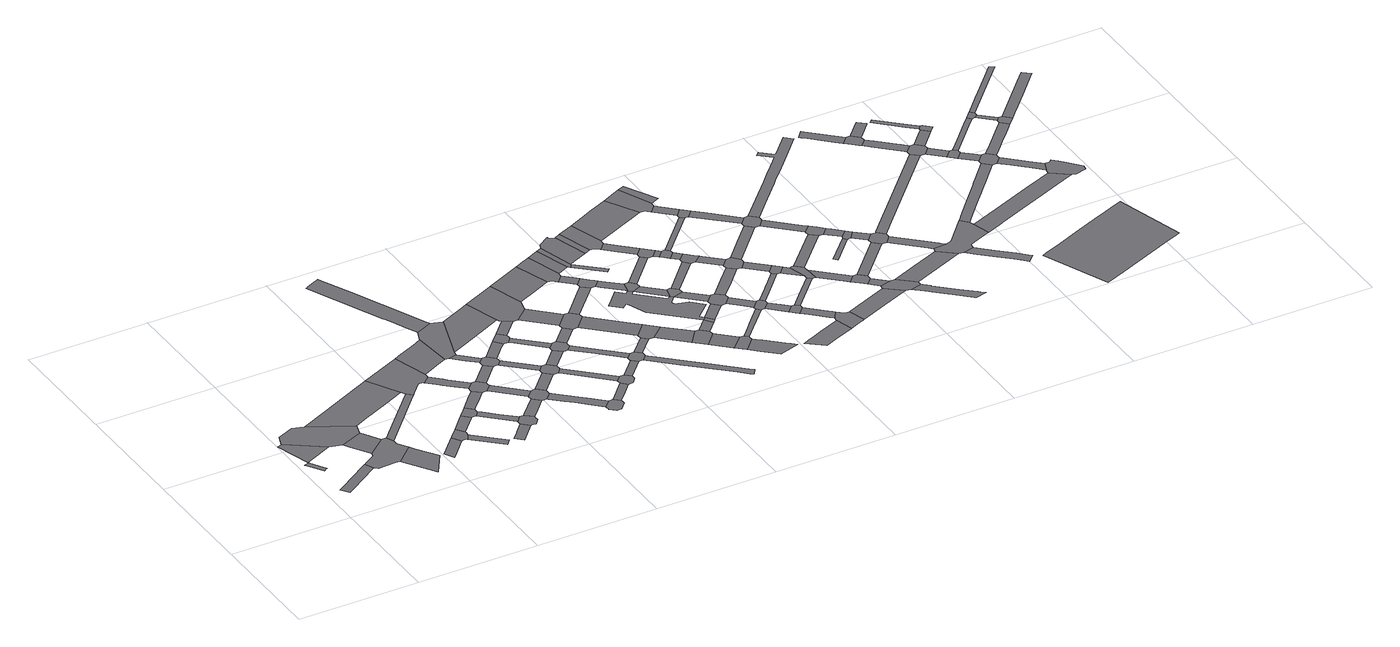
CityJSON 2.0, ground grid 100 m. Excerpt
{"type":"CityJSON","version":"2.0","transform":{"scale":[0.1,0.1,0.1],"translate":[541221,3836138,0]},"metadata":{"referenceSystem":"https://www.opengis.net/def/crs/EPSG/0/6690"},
"CityObjects":{
"road1":{"type":"Road","attributes":{"RoadStructureAttribute.sectionType":"1"},"geometry":[{"type":"MultiSurface","lod":"1","boundaries":[[[0,1,2,3,4,5,6,7,8,9,10]]]}]},
"road2":{"type":"Road","attributes":{"RoadStructureAttribute.sectionType":"1"},"geometry":[{"type":"MultiSurface","lod":"1","boundaries":[[[11,12,13,14,15,16,17,18,19,20]]]}]},
"road3":{"type":"Road","geometry":[{"type":"MultiSurface","lod":"1","boundaries":[[[21,22,23,9,24,25,26,27,28]]]}]},
"road4":{"type":"Road","geometry":[{"type":"MultiSurface","lod":"1","boundaries":[[[29,30,21,28,31,32,33,34,35]]]}]},
"road5":{"type":"Road","attributes":{"RoadStructureAttribute.sectionType":"1"},"geometry":[{"type":"MultiSurface","lod":"1","boundaries":[[[32,31,36,37,38,39]]]}]},
"road6":{"type":"Road","geometry":[{"type":"MultiSurface","lod":"1","boundaries":[[[39,38,40,41,42,43,11,20,44,45,46,47,48,49,50,51,52]]]}]},
"road7":{"type":"Road","attributes":{"RoadStructureAttribute.sectionType":"1"},"geometry":[{"type":"MultiSurface","lod":"1","boundaries":[[[53,48,47,54,55]]]}]},
"road8":{"type":"Road","attributes":{"RoadStructureAttribute.sectionType":"1"},"geometry":[{"type":"MultiSurface","lod":"1","boundaries":[[[56,57,58,59,35,34,60,61,62]]]}]},
"road9":{"type":"Road","attributes":{"RoadStructureAttribute.sectionType":"1"},"geometry":[{"type":"MultiSurface","lod":"1","boundaries":[[[63,64,65,66,67,68]]]}]},
"road10":{"type":"Road","attributes":{"RoadStructureAttribute.sectionType":"1"},"geometry":[{"type":"MultiSurface","lod":"1","boundaries":[[[69,70,71,72,52,51,73,74,75]]]}]},
"road11":{"type":"Road","geometry":[{"type":"MultiSurface","lod":"1","boundaries":[[[76,77,63,68,78,79,80,81,82,83]]]}]},
"road12":{"type":"Road","attributes":{"RoadStructureAttribute.sectionType":"1"},"geometry":[{"type":"MultiSurface","lod":"1","boundaries":[[[84,80,79,85,86,87]]]}]},
"road13":{"type":"Road","attributes":{"RoadStructureAttribute.sectionType":"1"},"geometry":[{"type":"MultiSurface","lod":"1","boundaries":[[[88,89,76,83,90,91]]]}]},
"road14":{"type":"Road","geometry":[{"type":"MultiSurface","lod":"1","boundaries":[[[92,56,62,93,94,69,75,95,96,97,98,99,100,101]]]}]},
"road15":{"type":"Road","geometry":[{"type":"MultiSurface","lod":"1","boundaries":[[[102,103,88,91,104,105,106,107,108,109]]]}]},
"road16":{"type":"Road","attributes":{"RoadStructureAttribute.sectionType":"1"},"geometry":[{"type":"MultiSurface","lod":"1","boundaries":[[[110,111,112,113,114,115,116]]]}]},
"road17":{"type":"Road","attributes":{"RoadStructureAttribute.sectionType":"1"},"geometry":[{"type":"MultiSurface","lod":"1","boundaries":[[[117,118,119,106,105,120,121,122,123,124]]]}]},
"road18":{"type":"Road","attributes":{"RoadStructureAttribute.sectionType":"1"},"geometry":[{"type":"MultiSurface","lod":"1","boundaries":[[[125,126,127,128,102,109,129,130,131]]]}]},
"road19":{"type":"Road","attributes":{"RoadStructureAttribute.sectionType":"1"},"geometry":[{"type":"MultiSurface","lod":"1","boundaries":[[[132,133,99,98,134,135,136,137,138,139]]]}]},
"road20":{"type":"Road","geometry":[{"type":"MultiSurface","lod":"1","boundaries":[[[140,124,123,110,116,141,142,143,144,145,146]]]}]},
"road21":{"type":"Road","attributes":{"RoadStructureAttribute.sectionType":"1"},"geometry":[{"type":"MultiSurface","lod":"1","boundaries":[[[147,148,149,150,151,92,101,152,153,154,155]]]}]},
"road22":{"type":"Road","geometry":[{"type":"MultiSurface","lod":"1","boundaries":[[[156,139,138,157,125,131,158,159,160,161]]]}]},
"road23":{"type":"Road","attributes":{"RoadStructureAttribute.sectionType":"1"},"geometry":[{"type":"MultiSurface","lod":"1","boundaries":[[[162,163,146,145,164,165]]]}]},
"road24":{"type":"Road","attributes":{"RoadStructureAttribute.sectionType":"1"},"geometry":[{"type":"MultiSurface","lod":"1","boundaries":[[[166,159,158,167,168,169]]]}]},
"road25":{"type":"Road","attributes":{"RoadStructureAttribute.sectionType":"1"},"geometry":[{"type":"MultiSurface","lod":"1","boundaries":[[[170,156,161,171]]]}]},
"road26":{"type":"Road","attributes":{"RoadStructureAttribute.sectionType":"1"},"geometry":[{"type":"MultiSurface","lod":"1","boundaries":[[[172,173,174,175,176,177]]]}]},
"road27":{"type":"Road","geometry":[{"type":"MultiSurface","lod":"1","boundaries":[[[178,179,169,168,180,162,165,181,182,183,184,185]]]}]},
"road28":{"type":"Road","attributes":{"RoadStructureAttribute.sectionType":"1"},"geometry":[{"type":"MultiSurface","lod":"1","boundaries":[[[186,187,188,189,190,191,192,193,194,195,196,197,198,199,200,201,202,203,204,205,206,207,208,209,210,211]]]}]},
"road29":{"type":"Road","geometry":[{"type":"MultiSurface","lod":"1","boundaries":[[[212,211,210,147,155,174,173,213,214]]]}]},
"road30":{"type":"Road","geometry":[{"type":"MultiSurface","lod":"1","boundaries":[[[215,216,177,176,217,170,171,218,219,220,221,222]]]}]},
"road31":{"type":"Road","attributes":{"RoadStructureAttribute.sectionType":"1"},"geometry":[{"type":"MultiSurface","lod":"1","boundaries":[[[223,224,225,226,227,183,182,228,229,230,231,232,233,234]]]}]},
"road32":{"type":"Road","attributes":{"RoadStructureAttribute.sectionType":"1"},"geometry":[{"type":"MultiSurface","lod":"1","boundaries":[[[235,178,185,236]]]}]},
"road33":{"type":"Road","attributes":{"RoadStructureAttribute.sectionType":"1"},"geometry":[{"type":"MultiSurface","lod":"1","boundaries":[[[237,220,219,238,239,240]]]}]},
"road34":{"type":"Road","attributes":{"RoadStructureAttribute.sectionType":"1"},"geometry":[{"type":"MultiSurface","lod":"1","boundaries":[[[241,242,215,222,243,244,245]]]}]},
"road35":{"type":"Road","geometry":[{"type":"MultiSurface","lod":"1","boundaries":[[[246,247,248,234,233,249,250,251,252,253,254,255,256,257]]]}]},
"road36":{"type":"Road","attributes":{"RoadStructureAttribute.sectionType":"1"},"geometry":[{"type":"MultiSurface","lod":"1","boundaries":[[[258,259,214,213,260,261,262]]]}]},
"road37":{"type":"Road","geometry":[{"type":"MultiSurface","lod":"1","boundaries":[[[263,264,240,239,235,236,265,266,267,268,269]]]}]},
"road38":{"type":"Road","geometry":[{"type":"MultiSurface","lod":"1","boundaries":[[[270,271,241,245,272,273,274,275]]]}]},
"road39":{"type":"Road","attributes":{"RoadStructureAttribute.sectionType":"1"},"geometry":[{"type":"MultiSurface","lod":"1","boundaries":[[[276,263,269,277]]]}]},
"road40":{"type":"Road","attributes":{"RoadStructureAttribute.sectionType":"1"},"geometry":[{"type":"MultiSurface","lod":"1","boundaries":[[[278,279,280,281,246,257,282,283,284]]]}]},
"road41":{"type":"Road","attributes":{"RoadStructureAttribute.sectionType":"1"},"geometry":[{"type":"MultiSurface","lod":"1","boundaries":[[[285,286,267,266,287,288,289,290]]]}]},
"road42":{"type":"Road","attributes":{"RoadStructureAttribute.sectionType":"1"},"geometry":[{"type":"MultiSurface","lod":"1","boundaries":[[[291,273,272,292,293,294,295]]]}]},
"road43":{"type":"Road","attributes":{"RoadStructureAttribute.sectionType":"1"},"geometry":[{"type":"MultiSurface","lod":"1","boundaries":[[[296,270,275,297,298]]]}]},
"road44":{"type":"Road","geometry":[{"type":"MultiSurface","lod":"1","boundaries":[[[299,300,295,294,301,276,277,302,303,304,305,306]]]}]},
"road45":{"type":"Road","geometry":[{"type":"MultiSurface","lod":"1","boundaries":[[[307,308,290,289,278,284,309,310,311,312,313,314]]]}]},
"road46":{"type":"Road","geometry":[{"type":"MultiSurface","lod":"1","boundaries":[[[315,316,258,262,317,296,298,318,319,320,321,322]]]}]},
"road47":{"type":"Road","attributes":{"RoadStructureAttribute.sectionType":"1"},"geometry":[{"type":"MultiSurface","lod":"1","boundaries":[[[323,299,306,324]]]}]},
"road48":{"type":"Road","attributes":{"RoadStructureAttribute.sectionType":"1"},"geometry":[{"type":"MultiSurface","lod":"1","boundaries":[[[325,326,304,303,327,328,329,330]]]}]},
"road49":{"type":"Road","attributes":{"RoadStructureAttribute.sectionType":"1"},"geometry":[{"type":"MultiSurface","lod":"1","boundaries":[[[331,307,314,332]]]}]},
"road50":{"type":"Road","attributes":{"RoadStructureAttribute.sectionType":"1"},"geometry":[{"type":"MultiSurface","lod":"1","boundaries":[[[319,318,333,334,335]]]}]},
"road51":{"type":"Road","geometry":[{"type":"MultiSurface","lod":"1","boundaries":[[[336,330,329,337,331,332,338,339,340,341,342,343,344]]]}]},
"road52":{"type":"Road","geometry":[{"type":"MultiSurface","lod":"1","boundaries":[[[335,334,323,324,345,346,347,348]]]}]},
"road53":{"type":"Road","attributes":{"RoadStructureAttribute.sectionType":"1"},"geometry":[{"type":"MultiSurface","lod":"1","boundaries":[[[349,315,322,350,351]]]}]},
"road54":{"type":"Road","attributes":{"RoadStructureAttribute.sectionType":"1"},"geometry":[{"type":"MultiSurface","lod":"1","boundaries":[[[352,344,343,353]]]}]},
"road55":{"type":"Road","attributes":{"RoadStructureAttribute.sectionType":"1"},"geometry":[{"type":"MultiSurface","lod":"1","boundaries":[[[354,346,345,355,356,357]]]}]},
"road56":{"type":"Road","attributes":{"RoadStructureAttribute.sectionType":"1"},"geometry":[{"type":"MultiSurface","lod":"1","boundaries":[[[358,359,360,361,362,363,364,365,341,340,366,367,368,369,370,371,372]]]}]},
"road57":{"type":"Road","attributes":{"RoadStructureAttribute.sectionType":"1"},"geometry":[{"type":"MultiSurface","lod":"1","boundaries":[[[373,374,375,348,347,376,377,378]]]}]},
"road58":{"type":"Road","geometry":[{"type":"MultiSurface","lod":"1","boundaries":[[[357,356,352,353,379,380]]]}]},
"road59":{"type":"Road","geometry":[{"type":"MultiSurface","lod":"1","boundaries":[[[381,382,349,351,383,384,385,386,387,388,389]]]}]},
"road60":{"type":"Road","attributes":{"RoadStructureAttribute.sectionType":"1"},"geometry":[{"type":"MultiSurface","lod":"1","boundaries":[[[390,387,386,391,392,393]]]}]},
"road61":{"type":"Road","attributes":{"RoadStructureAttribute.sectionType":"1"},"geometry":[{"type":"MultiSurface","lod":"1","boundaries":[[[380,379,394,395]]]}]},
"road62":{"type":"Road","attributes":{"RoadStructureAttribute.sectionType":"1"},"geometry":[{"type":"MultiSurface","lod":"1","boundaries":[[[396,381,389,397,398]]]}]},
"road63":{"type":"Road","geometry":[{"type":"MultiSurface","lod":"1","boundaries":[[[399,400,393,392,401,373,378,402,403]]]}]},
"road64":{"type":"Road","geometry":[{"type":"MultiSurface","lod":"1","boundaries":[[[395,394,404,405,406,407]]]}]},
"road65":{"type":"Road","geometry":[{"type":"MultiSurface","lod":"1","boundaries":[[[408,396,398,409,410]]]}]},
"road66":{"type":"Road","attributes":{"RoadStructureAttribute.sectionType":"1"},"geometry":[{"type":"MultiSurface","lod":"1","boundaries":[[[411,403,402,412,413,414,415]]]}]},
"road67":{"type":"Road","attributes":{"RoadStructureAttribute.sectionType":"1"},"geometry":[{"type":"MultiSurface","lod":"1","boundaries":[[[416,405,404,417,418,419,420]]]}]},
"road68":{"type":"Road","geometry":[{"type":"MultiSurface","lod":"1","boundaries":[[[421,422,423,424,425,426,427,428,429,430,431,432,433,434,435,436,437,438,439,440,441,442,443,444,445,446,447,414]]]}]},
"road69":{"type":"Road","geometry":[{"type":"MultiSurface","lod":"1","boundaries":[[[448,449,410,409]]]}]},
"road70":{"type":"Road","attributes":{"RoadStructureAttribute.sectionType":"1"},"geometry":[{"type":"MultiSurface","lod":"1","boundaries":[[[431,407,406,450]]]}]},
"road71":{"type":"Road","geometry":[{"type":"MultiSurface","lod":"1","boundaries":[[[451,452,453,415,414,447,454,455]]]}]},
"road72":{"type":"Road","geometry":[{"type":"MultiSurface","lod":"1","boundaries":[[[456,457,458,459,408,410,460,461,462]]]}]},
"road73":{"type":"Road","geometry":[{"type":"MultiSurface","lod":"1","boundaries":[[[420,419,463,464,465,466,467,468]]]}]},
"road74":{"type":"Road","attributes":{"RoadStructureAttribute.sectionType":"1"},"geometry":[{"type":"MultiSurface","lod":"1","boundaries":[[[454,447,469,441,470]]]}]},
"road75":{"type":"Road","geometry":[{"type":"MultiSurface","lod":"1","boundaries":[[[432,431,450,471,472]]]}]},
"road76":{"type":"Road","attributes":{"RoadStructureAttribute.sectionType":"1"},"geometry":[{"type":"MultiSurface","lod":"1","boundaries":[[[473,462,461,474]]]}]},
"road77":{"type":"Road","attributes":{"RoadStructureAttribute.sectionType":"1"},"geometry":[{"type":"MultiSurface","lod":"1","boundaries":[[[475,476,477,478,464,463,479,480,481]]]}]},
"road78":{"type":"Road","geometry":[{"type":"MultiSurface","lod":"1","boundaries":[[[482,483,470,441,440,484,485]]]}]},
"road79":{"type":"Road","attributes":{"RoadStructureAttribute.sectionType":"1"},"geometry":[{"type":"MultiSurface","lod":"1","boundaries":[[[486,432,472,487]]]}]},
"road80":{"type":"Road","attributes":{"RoadStructureAttribute.sectionType":"1"},"geometry":[{"type":"MultiSurface","lod":"1","boundaries":[[[488,451,455,489,490]]]}]},
"road81":{"type":"Road","attributes":{"RoadStructureAttribute.sectionType":"1"},"geometry":[{"type":"MultiSurface","lod":"1","boundaries":[[[484,440,491,492]]]}]},
"road82":{"type":"Road","geometry":[{"type":"MultiSurface","lod":"1","boundaries":[[[493,473,474,494,495,496,497,498,499,500]]]}]},
"road83":{"type":"Road","attributes":{"RoadStructureAttribute.sectionType":"1"},"geometry":[{"type":"MultiSurface","lod":"1","boundaries":[[[501,502,503,504,468,467,505,506,507]]]}]},
"road84":{"type":"Road","attributes":{"RoadStructureAttribute.sectionType":"1"},"geometry":[{"type":"MultiSurface","lod":"1","boundaries":[[[508,509,498,497,510,511,512,513,514]]]}]},
"road85":{"type":"Road","geometry":[{"type":"MultiSurface","lod":"1","boundaries":[[[515,516,492,491,486,487,517,518,519,520]]]}]},
"road86":{"type":"Road","attributes":{"RoadStructureAttribute.sectionType":"1"},"geometry":[{"type":"MultiSurface","lod":"1","boundaries":[[[521,482,485,522]]]}]},
"road87":{"type":"Road","attributes":{"RoadStructureAttribute.sectionType":"1"},"geometry":[{"type":"MultiSurface","lod":"1","boundaries":[[[519,518,523,524,525]]]}]},
"road88":{"type":"Road","geometry":[{"type":"MultiSurface","lod":"1","boundaries":[[[514,513,526,488,490,527,528,529]]]}]},
"road89":{"type":"Road","attributes":{"RoadStructureAttribute.sectionType":"1"},"geometry":[{"type":"MultiSurface","lod":"1","boundaries":[[[529,528,530,531,532]]]}]},
"road90":{"type":"Road","geometry":[{"type":"MultiSurface","lod":"1","boundaries":[[[533,534,525,524,501,507,535,536,537,538]]]}]},
"road91":{"type":"Road","geometry":[{"type":"MultiSurface","lod":"1","boundaries":[[[539,532,531,540,541,542,543]]]}]},
"road92":{"type":"Road","attributes":{"RoadStructureAttribute.sectionType":"1"},"geometry":[{"type":"MultiSurface","lod":"1","boundaries":[[[544,545,546,547,548,549,550,551,552,553]]]}]},
"road93":{"type":"Road","attributes":{"RoadStructureAttribute.sectionType":"1"},"geometry":[{"type":"MultiSurface","lod":"1","boundaries":[[[554,555,556,557,493,500,558,559,560]]]}]},
"road94":{"type":"Road","attributes":{"RoadStructureAttribute.sectionType":"1"},"geometry":[{"type":"MultiSurface","lod":"1","boundaries":[[[542,541,561,562]]]}]},
"road95":{"type":"Road","attributes":{"RoadStructureAttribute.sectionType":"1"},"geometry":[{"type":"MultiSurface","lod":"1","boundaries":[[[563,564,515,520,565,566]]]}]},
"road96":{"type":"Road","attributes":{"RoadStructureAttribute.sectionType":"1"},"geometry":[{"type":"MultiSurface","lod":"1","boundaries":[[[567,537,536,568,569]]]}]},
"road97":{"type":"Road","geometry":[{"type":"MultiSurface","lod":"1","boundaries":[[[570,571,572,573,562,561,574,575,521,522,576,577,578]]]}]},
"road98":{"type":"Road","geometry":[{"type":"MultiSurface","lod":"1","boundaries":[[[579,580,569,568,581,582,583,584,585]]]}]},
"road99":{"type":"Road","attributes":{"RoadStructureAttribute.sectionType":"1"},"geometry":[{"type":"MultiSurface","lod":"1","boundaries":[[[586,578,577,587,588,589]]]}]},
"road100":{"type":"Road","attributes":{"RoadStructureAttribute.sectionType":"1"},"geometry":[{"type":"MultiSurface","lod":"1","boundaries":[[[590,591,592,593,533,538,594,595,596]]]}]},
"road101":{"type":"Road","attributes":{"RoadStructureAttribute.sectionType":"1"},"geometry":[{"type":"MultiSurface","lod":"1","boundaries":[[[597,598,584,583,599,600,601,602,603,604]]]}]},
"road102":{"type":"Road","attributes":{"RoadStructureAttribute.sectionType":"1"},"geometry":[{"type":"MultiSurface","lod":"1","boundaries":[[[605,539,543,606]]]}]},
"road103":{"type":"Road","geometry":[{"type":"MultiSurface","lod":"1","boundaries":[[[607,608,609,610,589,588,563,566,611,612,613,614,615]]]}]},
"road104":{"type":"Road","geometry":[{"type":"MultiSurface","lod":"1","boundaries":[[[616,617,618,619,604,603,544,553,620,621,622,623]]]}]},
"road105":{"type":"Road","geometry":[{"type":"MultiSurface","lod":"1","boundaries":[[[624,625,554,560,626,627,628,629,630,631]]]}]},
"road106":{"type":"Road","attributes":{"RoadStructureAttribute.sectionType":"1"},"geometry":[{"type":"MultiSurface","lod":"1","boundaries":[[[632,633,634,579,585,635,636]]]}]},
"road107":{"type":"Road","attributes":{"RoadStructureAttribute.sectionType":"1"},"geometry":[{"type":"MultiSurface","lod":"1","boundaries":[[[614,613,637,638]]]}]},
"road108":{"type":"Road","geometry":[{"type":"MultiSurface","lod":"1","boundaries":[[[638,637,590,596,639,640,641]]]}]},
"road109":{"type":"Road","attributes":{"RoadStructureAttribute.sectionType":"1"},"geometry":[{"type":"MultiSurface","lod":"1","boundaries":[[[642,629,628,643,644]]]}]},
"road110":{"type":"Road","attributes":{"RoadStructureAttribute.sectionType":"1"},"geometry":[{"type":"MultiSurface","lod":"1","boundaries":[[[645,624,631,646]]]}]},
"road111":{"type":"Road","attributes":{"RoadStructureAttribute.sectionType":"1"},"geometry":[{"type":"MultiSurface","lod":"1","boundaries":[[[641,640,647,648,649]]]}]},
"road112":{"type":"Road","geometry":[{"type":"MultiSurface","lod":"1","boundaries":[[[644,643,605,606,650,651,652,653]]]}]},
"road113":{"type":"Road","attributes":{"RoadStructureAttribute.sectionType":"1"},"geometry":[{"type":"MultiSurface","lod":"1","boundaries":[[[654,655,656,607,615,657]]]}]},
"road114":{"type":"Road","geometry":[{"type":"MultiSurface","lod":"1","boundaries":[[[658,659,649,648,660,632,636,661,662,663,664]]]}]},
"road115":{"type":"Road","attributes":{"RoadStructureAttribute.sectionType":"1"},"geometry":[{"type":"MultiSurface","lod":"1","boundaries":[[[665,666,667,623,622,668,669,670,671]]]}]},
"road116":{"type":"Road","attributes":{"RoadStructureAttribute.sectionType":"1"},"geometry":[{"type":"MultiSurface","lod":"1","boundaries":[[[672,653,652,673,674,675]]]}]},
"road117":{"type":"Road","attributes":{"RoadStructureAttribute.sectionType":"1"},"geometry":[{"type":"MultiSurface","lod":"1","boundaries":[[[676,662,661,677,678,679]]]}]},
"road118":{"type":"Road","geometry":[{"type":"MultiSurface","lod":"1","boundaries":[[[680,681,682,679,678,683,684,685,686]]]}]},
"road119":{"type":"Road","attributes":{"RoadStructureAttribute.sectionType":"1"},"geometry":[{"type":"MultiSurface","lod":"1","boundaries":[[[687,658,664,688,689]]]}]},
"road120":{"type":"Road","geometry":[{"type":"MultiSurface","lod":"1","boundaries":[[[690,691,692,675,674,654,657,693,694,695,696]]]}]},
"road121":{"type":"Road","attributes":{"RoadStructureAttribute.sectionType":"1"},"geometry":[{"type":"MultiSurface","lod":"1","boundaries":[[[697,685,684,698,699]]]}]},
"road122":{"type":"Road","attributes":{"RoadStructureAttribute.sectionType":"1"},"geometry":[{"type":"MultiSurface","lod":"1","boundaries":[[[700,695,694,701,702]]]}]},
"road123":{"type":"Road","geometry":[{"type":"MultiSurface","lod":"1","boundaries":[[[699,698,665,671,703,704,705,706]]]}]},
"road124":{"type":"Road","attributes":{"RoadStructureAttribute.sectionType":"1"},"geometry":[{"type":"MultiSurface","lod":"1","boundaries":[[[707,708,709,710,711]]]}]},
"road125":{"type":"Road","attributes":{"RoadStructureAttribute.sectionType":"1"},"geometry":[{"type":"MultiSurface","lod":"1","boundaries":[[[712,680,686,713]]]}]},
"road126":{"type":"Road","geometry":[{"type":"MultiSurface","lod":"1","boundaries":[[[714,702,701,715,687,689,716,717,718]]]}]},
"road127":{"type":"Road","attributes":{"RoadStructureAttribute.sectionType":"1"},"geometry":[{"type":"MultiSurface","lod":"1","boundaries":[[[719,718,717,720,721]]]}]},
"road128":{"type":"Road","attributes":{"RoadStructureAttribute.sectionType":"1"},"geometry":[{"type":"MultiSurface","lod":"1","boundaries":[[[722,723,724,725,726,727,704,703,728,729,730,731,732,733,734,735,736,737]]]}]},
"road129":{"type":"Road","geometry":[{"type":"MultiSurface","lod":"1","boundaries":[[[721,720,707,711,738,739,740]]]}]},
"road130":{"type":"Road","attributes":{"RoadStructureAttribute.sectionType":"1"},"geometry":[{"type":"MultiSurface","lod":"1","boundaries":[[[740,739,741,742]]]}]},
"road131":{"type":"Road","attributes":{"RoadStructureAttribute.sectionType":"1"},"geometry":[{"type":"MultiSurface","lod":"1","boundaries":[[[743,744,706,705,745]]]}]},
"road132":{"type":"Road","geometry":[{"type":"MultiSurface","lod":"1","boundaries":[[[746,747,742,741,712,713,748,749,750,751,752]]]}]},
"road133":{"type":"Road","geometry":[{"type":"MultiSurface","lod":"1","boundaries":[[[753,754,755,756,757,758,759,760,761,762,763,764,765,690,696,766,767,768,769,770,771,772]]]}]},
"road134":{"type":"Road","attributes":{"RoadStructureAttribute.sectionType":"1"},"geometry":[{"type":"MultiSurface","lod":"1","boundaries":[[[773,774,775,751,750,776,777,778,779]]]}]},
"road135":{"type":"Road","geometry":[{"type":"MultiSurface","lod":"1","boundaries":[[[780,781,782,779,778,743,745,783,784,785,786,787,788,789,790,791]]]}]},
"road136":{"type":"Road","attributes":{"RoadStructureAttribute.sectionType":"1"},"geometry":[{"type":"MultiSurface","lod":"1","boundaries":[[[792,793,794,795,784,783,796,797,798,799,800,801,802]]]}]},
"road137":{"type":"Road","attributes":{"RoadStructureAttribute.sectionType":"1"},"geometry":[{"type":"MultiSurface","lod":"1","boundaries":[[[803,804,805,806,807,746,752,808,809,810,811]]]}]},
"road138":{"type":"Road","attributes":{"RoadStructureAttribute.sectionType":"1"},"geometry":[{"type":"MultiSurface","lod":"1","boundaries":[[[812,813,814,815,816,817,818,819,820]]]}]},
"road139":{"type":"Road","geometry":[{"type":"MultiSurface","lod":"1","boundaries":[[[821,822,820,819,823,824,825,826,827,828,829]]]}]},
"road140":{"type":"Road","attributes":{"RoadStructureAttribute.sectionType":"1"},"geometry":[{"type":"MultiSurface","lod":"1","boundaries":[[[830,831,832,833,834,835,836,780,791,837,838,839,840,841,842,843]]]}]},
"road141":{"type":"Road","attributes":{"RoadStructureAttribute.sectionType":"1"},"geometry":[{"type":"MultiSurface","lod":"1","boundaries":[[[844,845,846,847,827,826,848,849,850,851,852]]]}]},
"road142":{"type":"Road","attributes":{"RoadStructureAttribute.sectionType":"1"},"geometry":[{"type":"MultiSurface","lod":"1","boundaries":[[[853,854,821,829,855,856,857]]]}]},
"road143":{"type":"Road","geometry":[{"type":"MultiSurface","lod":"1","boundaries":[[[858,852,851,859,803,811,860,861,862,863]]]}]},
"road144":{"type":"Road","attributes":{"RoadStructureAttribute.sectionType":"1"},"geometry":[{"type":"MultiSurface","lod":"1","boundaries":[[[864,865,866,867,868,869,790,789,870,871,872,873,874,875,876]]]}]},
"road145":{"type":"Road","geometry":[{"type":"MultiSurface","lod":"1","boundaries":[[[877,878,879,880,881,882,883,884,885,886,887,888,889,890,891,892]]]}]},
"road146":{"type":"Road","attributes":{"RoadStructureAttribute.sectionType":"1"},"geometry":[{"type":"MultiSurface","lod":"1","boundaries":[[[893,862,861,894,895,896]]]}]},
"road147":{"type":"Road","attributes":{"RoadStructureAttribute.sectionType":"1"},"geometry":[{"type":"MultiSurface","lod":"1","boundaries":[[[897,898,899,900,901,902]]]}]},
"road148":{"type":"Road","geometry":[{"type":"MultiSurface","lod":"1","boundaries":[[[903,896,895,904,905,906,907,908]]]}]},
"road149":{"type":"Road","attributes":{"RoadStructureAttribute.sectionType":"1"},"geometry":[{"type":"MultiSurface","lod":"1","boundaries":[[[909,910,911,912,858,863,913,914]]]}]},
"road150":{"type":"Road","attributes":{"RoadStructureAttribute.sectionType":"1"},"geometry":[{"type":"MultiSurface","lod":"1","boundaries":[[[905,904,915,916]]]}]},
"road151":{"type":"Road","geometry":[{"type":"MultiSurface","lod":"1","boundaries":[[[902,901,909,914,917,918]]]}]},
"road152":{"type":"Road","geometry":[{"type":"MultiSurface","lod":"1","boundaries":[[[919,916,915,830,843,920,921,922,923,924]]]}]},
"road153":{"type":"Road","attributes":{"RoadStructureAttribute.sectionType":"1"},"geometry":[{"type":"MultiSurface","lod":"1","boundaries":[[[925,926,927,908,907,928,929]]]}]},
"road154":{"type":"Road","attributes":{"RoadStructureAttribute.sectionType":"1"},"geometry":[{"type":"MultiSurface","lod":"1","boundaries":[[[930,931,932,922,921,933,934,935,936,937]]]}]},
"road155":{"type":"Road","attributes":{"RoadStructureAttribute.sectionType":"1"},"geometry":[{"type":"MultiSurface","lod":"1","boundaries":[[[938,939,940,941,942,943,919,924,944,945,946,947,948,949,950]]]}]},
"road156":{"type":"Road","geometry":[{"type":"MultiSurface","lod":"1","boundaries":[[[951,952,937,936,864,876,953,954,955,956,957]]]}]},
"road157":{"type":"Road","geometry":[{"type":"MultiSurface","lod":"1","boundaries":[[[958,925,929,959,960,961]]]}]},
"road158":{"type":"Road","attributes":{"RoadStructureAttribute.sectionType":"1"},"geometry":[{"type":"MultiSurface","lod":"1","boundaries":[[[960,959,962,963]]]}]},
"road159":{"type":"Road","geometry":[{"type":"MultiSurface","lod":"1","boundaries":[[[963,962,938,950,964,965,966]]]}]},
"road160":{"type":"Road","attributes":{"RoadStructureAttribute.sectionType":"1"},"geometry":[{"type":"MultiSurface","lod":"1","boundaries":[[[967,968,969,970,971,958,961,972,973]]]}]},
"road161":{"type":"Road","attributes":{"RoadStructureAttribute.sectionType":"1"},"geometry":[{"type":"MultiSurface","lod":"1","boundaries":[[[974,975,976,966,965,977,978,979,980,981,982,983]]]}]}
},
"vertices":[
[61,772,0],[64,769,0],[64,768,0],[85,735,0],[140,646,0],[146,636,0],[163,647,0],[180,657,0],[121,752,0],[99,787,0],[58,773,0],
[443,565,0],[415,548,0],[285,465,0],[166,388,0],[121,359,0],[164,292,0],[187,306,0],[210,321,0],[458,481,0],[477,493,0],
[44,1099,0],[43,1098,0],[6,1081,0],[99,790,0],[99,792,0],[99,794,0],[167,825,0],[330,900,0],
[218,1252,0],[81,1190,0],[433,872,0],[619,951,0],[626,975,0],[646,1045,0],[312,1220,0],
[442,858,0],[460,830,0],[560,671,0],[715,800,0],
[553,641,0],[551,635,0],[455,574,0],[447,568,0],[504,472,0],[638,479,0],[653,478,0],[689,475,0],[836,613,0],[819,640,0],[782,698,0],[785,738,0],[754,795,0],
[864,570,0],[860,213,0],[975,400,0],
[998,1535,0],[945,1512,0],[876,1481,0],[520,1316,0],[740,1089,0],[999,1208,0],[1146,1277,0],
[1166,561,0],[1016,400,0],[1057,322,0],[1058,323,0],[1067,333,0],[1215,494,0],
[1170,1242,0],[1155,1227,0],[802,846,0],[758,799,0],[846,805,0],[1198,1186,0],[1213,1202,0],
[1246,648,0],[1177,573,0],[1254,496,0],[1262,489,0],[1294,542,0],[1295,553,0],[1296,574,0],[1295,582,0],
[1303,534,0],[1483,288,0],[1484,287,0],[1522,333,0],
[1370,784,0],[1362,775,0],[1422,722,0],[1429,730,0],
[1335,1689,0],[1147,1275,0],[1164,1251,0],[1232,1223,0],[1315,1312,0],[1354,1310,0],[1359,1305,0],[1420,1358,0],[1421,1370,0],[1423,1399,0],
[1447,867,0],[1422,840,0],[1466,731,0],[1469,731,0],[1506,775,0],[1504,776,0],[1505,813,0],[1505,814,0],
[1697,479,0],[1617,391,0],[1614,387,0],[1563,331,0],[1622,278,0],[1676,338,0],[1755,423,0],
[1723,578,0],[1625,669,0],[1532,754,0],[1533,671,0],[1633,577,0],[1696,519,0],[1698,517,0],[1737,566,0],
[1602,1036,0],[1530,958,0],[1517,943,0],[1509,935,0],[1531,841,0],[1576,889,0],[1662,982,0],
[1527,1256,0],[1502,1280,0],[1406,1260,0],[1447,1222,0],[1460,1210,0],[1528,1146,0],[1602,1076,0],[1657,1135,0],
[1740,566,0],[1775,424,0],[1798,424,0],[1839,469,0],[1837,503,0],[1837,511,0],[1776,565,0],
[1618,1822,0],[1580,1804,0],[1567,1797,0],[1522,1775,0],[1374,1707,0],[1462,1417,0],[1525,1447,0],[1576,1471,0],[1643,1502,0],
[1696,1137,0],[1602,1041,0],[1703,983,0],[1757,1041,0],[1755,1073,0],[1754,1081,0],
[1930,730,0],[1789,579,0],[1900,580,0],[1989,675,0],
[1765,1035,0],[1710,977,0],[1929,770,0],[1984,827,0],
[1846,1299,0],[1906,1246,0],
[1808,1456,0],[1747,1514,0],[1679,1496,0],[1768,1413,0],[1846,1339,0],[1887,1383,0],
[2023,830,0],[1985,826,0],[1929,768,0],[2009,675,0],[2029,676,0],[2083,733,0],[2082,765,0],[2082,774,0],
[1784,1987,0],[1783,1989,0],[1671,2235,0],[1661,2257,0],[1557,2488,0],[1524,2555,0],[1514,2575,0],[1373,2884,0],[1369,2891,0],[1357,2885,0],[1347,2880,0],[1346,2883,0],[1258,2843,0],[1260,2839,0],[1235,2827,0],[1462,2330,0],[1517,2209,0],[1524,2197,0],[1525,2194,0],[1546,2151,0],[1575,2088,0],[1620,1987,0],[1639,1943,0],[1648,1924,0],[1653,1913,0],[1788,1979,0],
[1852,1955,0],[1753,1552,0],[1884,1943,0],
[1926,1383,0],[1897,1383,0],[1846,1328,0],[1933,1246,0],[1946,1246,0],[1986,1289,0],[1985,1301,0],[1983,1329,0],
[2330,504,0],[2311,522,0],[2290,541,0],[2244,583,0],[2094,723,0],[2040,665,0],[2128,582,0],[2185,530,0],[2257,463,0],[2277,444,0],[2354,371,0],[2410,430,0],
[2174,994,0],[2234,937,0],
[1999,1277,0],[1958,1234,0],[2174,1032,0],[2213,1076,0],
[2068,1537,0],[2035,1501,0],[2093,1447,0],[2095,1449,0],[2119,1474,0],
[2449,433,0],[2447,433,0],[2437,432,0],[2356,343,0],[2356,331,0],[2356,330,0],[2402,290,0],[2413,290,0],[2442,290,0],[2497,349,0],[2494,379,0],[2493,388,0],
[2144,2063,0],[2111,2048,0],[1863,1602,0],[1985,1659,0],[2235,1773,0],
[2253,1077,0],[2214,1076,0],[2252,938,0],[2274,938,0],[2313,983,0],[2313,1015,0],[2313,1024,0],
[2139,1613,0],[2101,1572,0],[2159,1474,0],[2201,1519,0],[2200,1532,0],[2198,1559,0],
[2387,1220,0],[2448,1167,0],
[2601,594,0],[2600,593,0],[2594,587,0],[2514,502,0],[2494,389,0],[2573,474,0],[2644,550,0],
[2496,812,0],[2327,971,0],[2285,927,0],[2423,799,0],[2599,633,0],[2640,676,0],
[2214,1506,0],[2168,1466,0],[2173,1461,0],[2388,1260,0],[2429,1305,0],
[2255,1739,0],[2323,1693,0],[2331,1702,0],
[2468,1309,0],[2430,1306,0],[2389,1260,0],[2467,1167,0],[2488,1168,0],[2528,1212,0],[2527,1244,0],[2527,1253,0],
[2681,678,0],[2679,676,0],[2646,550,0],[2687,553,0],[2716,588,0],[2724,597,0],[2726,635,0],[2726,638,0],
[2416,2187,0],[2385,2173,0],[2245,1757,0],[2370,1701,0],[2484,1801,0],[2487,1816,0],[2500,1867,0],[2507,1898,0],
[2598,1448,0],[2657,1393,0],
[2705,1047,0],[2541,1201,0],[2500,1157,0],[2639,1027,0],[2815,862,0],[2857,906,0],
[2817,822,0],[2862,782,0],
[2375,1696,0],[2597,1488,0],[2699,1601,0],
[2876,906,0],[2817,824,0],[2863,782,0],[2883,781,0],[2901,780,0],[2943,825,0],[2941,864,0],[2941,865,0],[2895,906,0],
[2698,1396,0],[2801,1505,0],[2798,1544,0],[2738,1599,0],
[2711,2321,0],[2662,1969,0],[2806,2035,0],
[3031,1050,0],[3075,1008,0],
[3042,1280,0],[2842,1261,0],[3028,1088,0],[3130,1198,0],
[3542,269,0],[3529,281,0],[3449,355,0],[3365,433,0],[3264,526,0],[3193,593,0],[3002,770,0],[2956,813,0],[2960,724,0],[3104,592,0],[3219,487,0],[3418,301,0],[3488,236,0],[3509,217,0],[3543,267,0],
[2982,1861,0],[2968,1846,0],[2958,1835,0],[3017,1780,0],[3027,1791,0],[3044,1808,0],
[3115,1006,0],[3227,1106,0],
[2845,2383,0],[2784,2355,0],[2844,2030,0],[2848,2027,0],[2861,2014,0],[2879,1998,0],[2933,2056,0],[2935,2082,0],[2936,2094,0],
[2998,1996,0],[2943,1938,0],[2983,1900,0],[3038,1959,0],
[3324,811,0],[3417,932,0],
[2943,2428,0],[2940,2096,0],[3034,2139,0],
[3115,1887,0],[3108,1893,0],[2983,1872,0],[3081,1809,0],[3135,1868,0],
[3413,728,0],[3516,838,0],[3513,877,0],[3455,931,0],
[2989,2449,0],[3052,2122,0],[3074,2158,0],
[3176,1830,0],[3110,1782,0],[3247,1654,0],[3258,1643,0],[3278,1735,0],
[3638,723,0],[3536,614,0],[3555,596,0],[3556,595,0],[3663,700,0],
[3233,1618,0],[3170,1675,0],[3091,1594,0],[3039,1536,0],[3119,1459,0],[3154,1490,0],[3164,1492,0],[3169,1487,0],[3177,1475,0],[3231,1323,0],[3548,1031,0],[3574,1058,0],[3546,1089,0],[3667,1205,0],[3573,1291,0],[3471,1320,0],[3466,1330,0],[3461,1343,0],[3465,1355,0],[3512,1406,0],[3488,1429,0],[3467,1410,0],[3462,1410,0],[3455,1413,0],[3266,1588,0],[3266,1593,0],[3288,1615,0],
[3258,1934,0],[3286,1964,0],
[3596,966,0],
[3319,1736,0],[3317,1736,0],[3306,1735,0],[3365,1653,0],[3362,1692,0],
[3106,2539,0],[3105,2539,0],[3100,2553,0],[3006,2493,0],[3114,2177,0],[3240,2234,0],[3149,2523,0],
[3628,528,0],[3728,636,0],[3728,639,0],[3725,669,0],[3727,671,0],[3700,700,0],
[3343,1564,0],[3514,1515,0],
[3614,985,0],[3621,993,0],
[3200,2547,0],[3290,2257,0],
[3944,442,0],[3914,470,0],[3785,585,0],[3771,598,0],[3703,459,0],[3815,356,0],[3983,405,0],
[3553,1517,0],[3541,1517,0],[3598,1437,0],[3597,1476,0],
[3699,1193,0],[3757,1139,0],
[3562,1997,0],[3363,1693,0],[3606,1955,0],
[3698,1234,0],[3752,1293,0],
[3330,2605,0],[3322,2253,0],[3330,2252,0],[3346,2237,0],[3362,2222,0],[3417,2281,0],[3419,2306,0],[3420,2317,0],
[3950,968,0],[3845,855,0],[3833,842,0],[3774,779,0],[3815,765,0],[3874,828,0],[3979,940,0],
[3554,2150,0],[3513,2190,0],[3458,2132,0],[3480,2111,0],[3542,2053,0],[3562,2035,0],[3616,2094,0],
[3792,1295,0],[3760,1293,0],[3790,1141,0],[3798,1141,0],[3851,1202,0],[3850,1241,0],
[3796,1780,0],[3840,1736,0],
[3879,1065,0],[3949,998,0],[4004,1056,0],
[3562,2011,0],[3620,1955,0],[3648,1955,0],[3702,2014,0],
[3662,1942,0],[3682,1924,0],[3735,1983,0],
[4034,1059,0],[4023,1058,0],[3990,941,0],[4011,942,0],[4066,1000,0],[4064,1031,0],
[3766,1984,0],[3709,1899,0],[3743,1867,0],[3798,1926,0],[3794,1957,0],
[4389,546,0],[4215,473,0],[4145,444,0],[4080,417,0],[4069,412,0],[4047,403,0],[4032,397,0],[4164,288,0],[4262,329,0],[4431,400,0],
[3705,2777,0],[3566,2713,0],[3457,2663,0],[3381,2628,0],[3641,2418,0],[3764,2474,0],[3856,2516,0],
[3794,1820,0],[3851,1875,0],
[4035,1557,0],[3920,1432,0],[3970,1369,0],[4094,1503,0],
[4140,932,0],[4141,819,0],[4198,878,0],
[3929,1802,0],[3890,1839,0],[3873,1855,0],[3864,1864,0],[3795,1806,0],[3795,1792,0],[3853,1737,0],[3881,1738,0],[3941,1791,0],
[4227,879,0],[4225,879,0],[4144,817,0],[4181,782,0],[4201,763,0],[4256,822,0],[4257,853,0],
[3957,1776,0],[3903,1718,0],[4032,1596,0],[4088,1655,0],
[4287,1330,0],[4206,1243,0],[4157,1191,0],[4138,1170,0],[4138,1111,0],[4235,1216,0],[4317,1304,0],
[4420,669,0],[4415,673,0],[4253,714,0],[4366,608,0],[4370,604,0],[4380,596,0],[4394,584,0],[4438,652,0],
[4074,2314,0],[4103,2288,0],
[4133,1662,0],[4130,1660,0],[4127,1656,0],[4097,1655,0],[4125,1502,0],[4134,1503,0],[4134,1502,0],[4188,1562,0],[4186,1602,0],
[4526,601,0],[4493,605,0],[4486,606,0],[4461,630,0],[4521,437,0],[4557,452,0],[4569,457,0],[4528,601,0],
[3866,2850,0],[3815,2827,0],[3895,2512,0],[3912,2495,0],[3930,2479,0],[3985,2539,0],[3988,2562,0],[3990,2578,0],
[4480,1150,0],[4313,972,0],[4304,962,0],[4342,944,0],[4510,1124,0],
[4287,1360,0],[4342,1420,0],
[4319,1304,0],[4347,1304,0],[4402,1363,0],
[4004,2521,0],[4074,2345,0],[4125,2407,0],
[3922,2876,0],[4064,2612,0],
[4383,1269,0],[4480,1180,0],[4439,1329,0],
[4105,2288,0],[4127,2289,0],[4132,2289,0],[4188,2349,0],
[4426,1977,0],[4278,1818,0],[4143,1674,0],[4484,1924,0],
[4477,1334,0],[4464,1332,0],[4480,1153,0],[4539,1122,0],[4536,1238,0],[4534,1272,0],[4533,1278,0],
[4891,753,0],[4729,685,0],[4540,606,0],[4797,552,0],[4937,610,0],[4986,630,0],[5024,646,0],
[4258,2283,0],[4205,2222,0],[4428,2015,0],[4478,2078,0],
[4596,1183,0],[4695,979,0],[4729,947,0],[4784,1006,0],
[4824,1010,0],[4823,1010,0],[4810,1009,0],[4784,896,0],[4826,857,0],[4881,916,0],[4881,954,0],
[4778,1651,0],[4534,1279,0],[4835,1599,0],
[4518,2079,0],[4491,2078,0],[4486,2078,0],[4496,1924,0],[4526,1923,0],[4578,1984,0],[4577,2024,0],
[4965,838,0],[4897,790,0],[4991,814,0],
[4796,1782,0],[4775,1691,0],[4834,1747,0],
[5066,641,0],[5159,663,0],[5163,703,0],[5029,810,0],
[4969,1477,0],[4773,1273,0],[4787,1260,0],[4801,1246,0],[4994,1453,0],
[5123,1330,0],[5181,1275,0],
[4879,1705,0],[4778,1652,0],[4845,1599,0],[4875,1598,0],[4930,1658,0],
[4958,1632,0],[4977,1503,0],[5032,1562,0],
[5501,349,0],[5474,373,0],[5369,470,0],[5218,609,0],[5214,613,0],[5170,653,0],[5089,619,0],[5097,612,0],[5165,550,0],[5183,534,0],[5248,474,0],[5271,451,0],[5295,430,0],[5417,318,0],[5428,307,0],[5520,331,0],
[5001,1454,0],[5026,1458,0],[5074,1523,0],
[5120,1371,0],[5175,1429,0],
[5472,995,0],[5241,899,0],[5605,888,0],
[5217,1431,0],[5215,1428,0],[5209,1276,0],[5212,1276,0],[5221,1276,0],[5275,1337,0],[5275,1376,0],
[5260,2871,0],[5152,2756,0],[5099,2699,0],[5003,2787,0],[4974,2756,0],[5070,2668,0],[5035,2630,0],[4985,2576,0],[4961,2551,0],[4944,2532,0],[4912,2499,0],[4841,2423,0],[4729,2305,0],[4711,2166,0],[4899,2369,0],[4908,2378,0],[4925,2396,0],[5043,2521,0],[5162,2648,0],[5317,2814,0],
[5558,1072,0],[5549,1081,0],[5507,1120,0],[5452,1060,0],[5467,1046,0],[5480,1034,0],[5592,1040,0],
[5829,1271,0],[5725,1154,0],[5641,1059,0],[5644,881,0],[5737,905,0],[5740,929,0],[5742,945,0],[5859,994,0],[5923,1021,0],[5935,1025,0],[5894,1170,0],[5879,1207,0],
[6037,621,0],[5972,683,0],[5879,771,0],[5854,795,0],[5662,864,0],[5719,810,0],[5828,708,0],[5921,620,0],[5976,568,0],[6006,540,0],[6061,599,0],
[5952,2220,0],[5790,2046,0],[5605,1848,0],[5412,1641,0],[5221,1435,0],[5385,1495,0],[5602,1728,0],[5795,1934,0],[6010,2165,0],
[5426,2861,0],[5410,2876,0],[5358,2815,0],[5371,2803,0],[5409,2768,0],[5481,2699,0],[5559,2627,0],[5602,2587,0],[5656,2645,0],
[5697,2648,0],[5668,2646,0],[5630,2561,0],[5653,2540,0],[5690,2506,0],[5703,2493,0],[5757,2551,0],[5756,2564,0],[5753,2590,0],
[6344,1854,0],[6204,1695,0],[6172,1659,0],[6139,1621,0],[5982,1444,0],[5865,1312,0],[5845,1289,0],[5893,1222,0],[5958,1297,0],[6084,1440,0],[6150,1514,0],[6183,1551,0],[6264,1642,0],[6403,1798,0],
[5993,2331,0],[5957,2365,0],[5912,2406,0],[5809,2502,0],[5755,2444,0],[5899,2310,0],[5938,2272,0],[5949,2262,0],[6007,2318,0],
[5823,2785,0],[5705,2656,0],[5765,2603,0],[5877,2724,0],[5882,2730,0],
[6045,2319,0],[5950,2253,0],[6042,2166,0],[6051,2167,0],[6106,2226,0],[6103,2265,0],
[6706,1506,0],[6625,1472,0],[6613,1467,0],[6524,1430,0],[6303,1339,0],[6138,1271,0],[6061,1077,0],[6076,1083,0],[6091,1090,0],[6311,1181,0],[6525,1269,0],[6687,1336,0],[6843,1399,0],
[6973,913,0],[6924,892,0],[6819,849,0],[6770,830,0],[6628,772,0],[6531,728,0],[6279,623,0],[6235,605,0],[6163,576,0],[6130,562,0],[6360,9,0],[6537,82,0],[6984,268,0],[7045,294,0],[7094,314,0],[7139,333,0],
[6120,2213,0],[6063,2156,0],[6168,2057,0],[6223,2116,0],
[6132,2577,0],[5936,2757,0],[5910,2731,0],[6105,2548,0],[6178,2479,0],[6203,2512,0],
[6252,2116,0],[6230,1999,0],[6285,2058,0],[6282,2086,0],[6283,2087,0],[6254,2116,0],
[6179,2464,0],[6173,2458,0],[6167,2451,0],[6157,2440,0],[6191,2360,0],[6237,2410,0],
[6344,1893,0],[6399,1952,0],
[6278,2453,0],[6224,2512,0],
[6437,1955,0],[6432,1800,0],[6442,1800,0],[6498,1859,0],[6496,1871,0],[6494,1898,0],
[6551,2437,0],[6514,2397,0],[6348,2218,0],[6515,2338,0],[6582,2409,0],
[6656,1711,0],[6520,1837,0],[6518,1839,0],[6521,1728,0],[6600,1655,0],[6605,1650,0],[6715,1547,0],[6747,1625,0],
[6729,2265,0],[6717,2251,0],[6716,2250,0],[6697,2230,0],[6640,2169,0],[6518,2039,0],[6519,1922,0],[6578,1987,0],[6625,2038,0],[6654,2068,0],[6682,2098,0],[6760,2182,0],[6787,2211,0],
[6808,1647,0],[6790,1627,0],[6879,1392,0],[6971,1417,0],[6977,1457,0],[6875,1575,0],[6851,1607,0],
[6607,2497,0],[6606,2412,0],[6638,2438,0],[6637,2469,0],
[6728,2296,0],[6757,2328,0],
[6810,2235,0],[6846,2274,0],[6788,2328,0],
[7033,2954,0],[6908,2820,0],[6793,2696,0],[6771,2673,0],[6628,2519,0],[6950,2807,0],[7068,2934,0],
[7201,2774,0],[7115,2682,0],[7084,2648,0],[6891,2322,0],[6929,2362,0],[6951,2386,0],[6985,2423,0],[6988,2425,0],[7092,2538,0],[7260,2719,0]
]}
